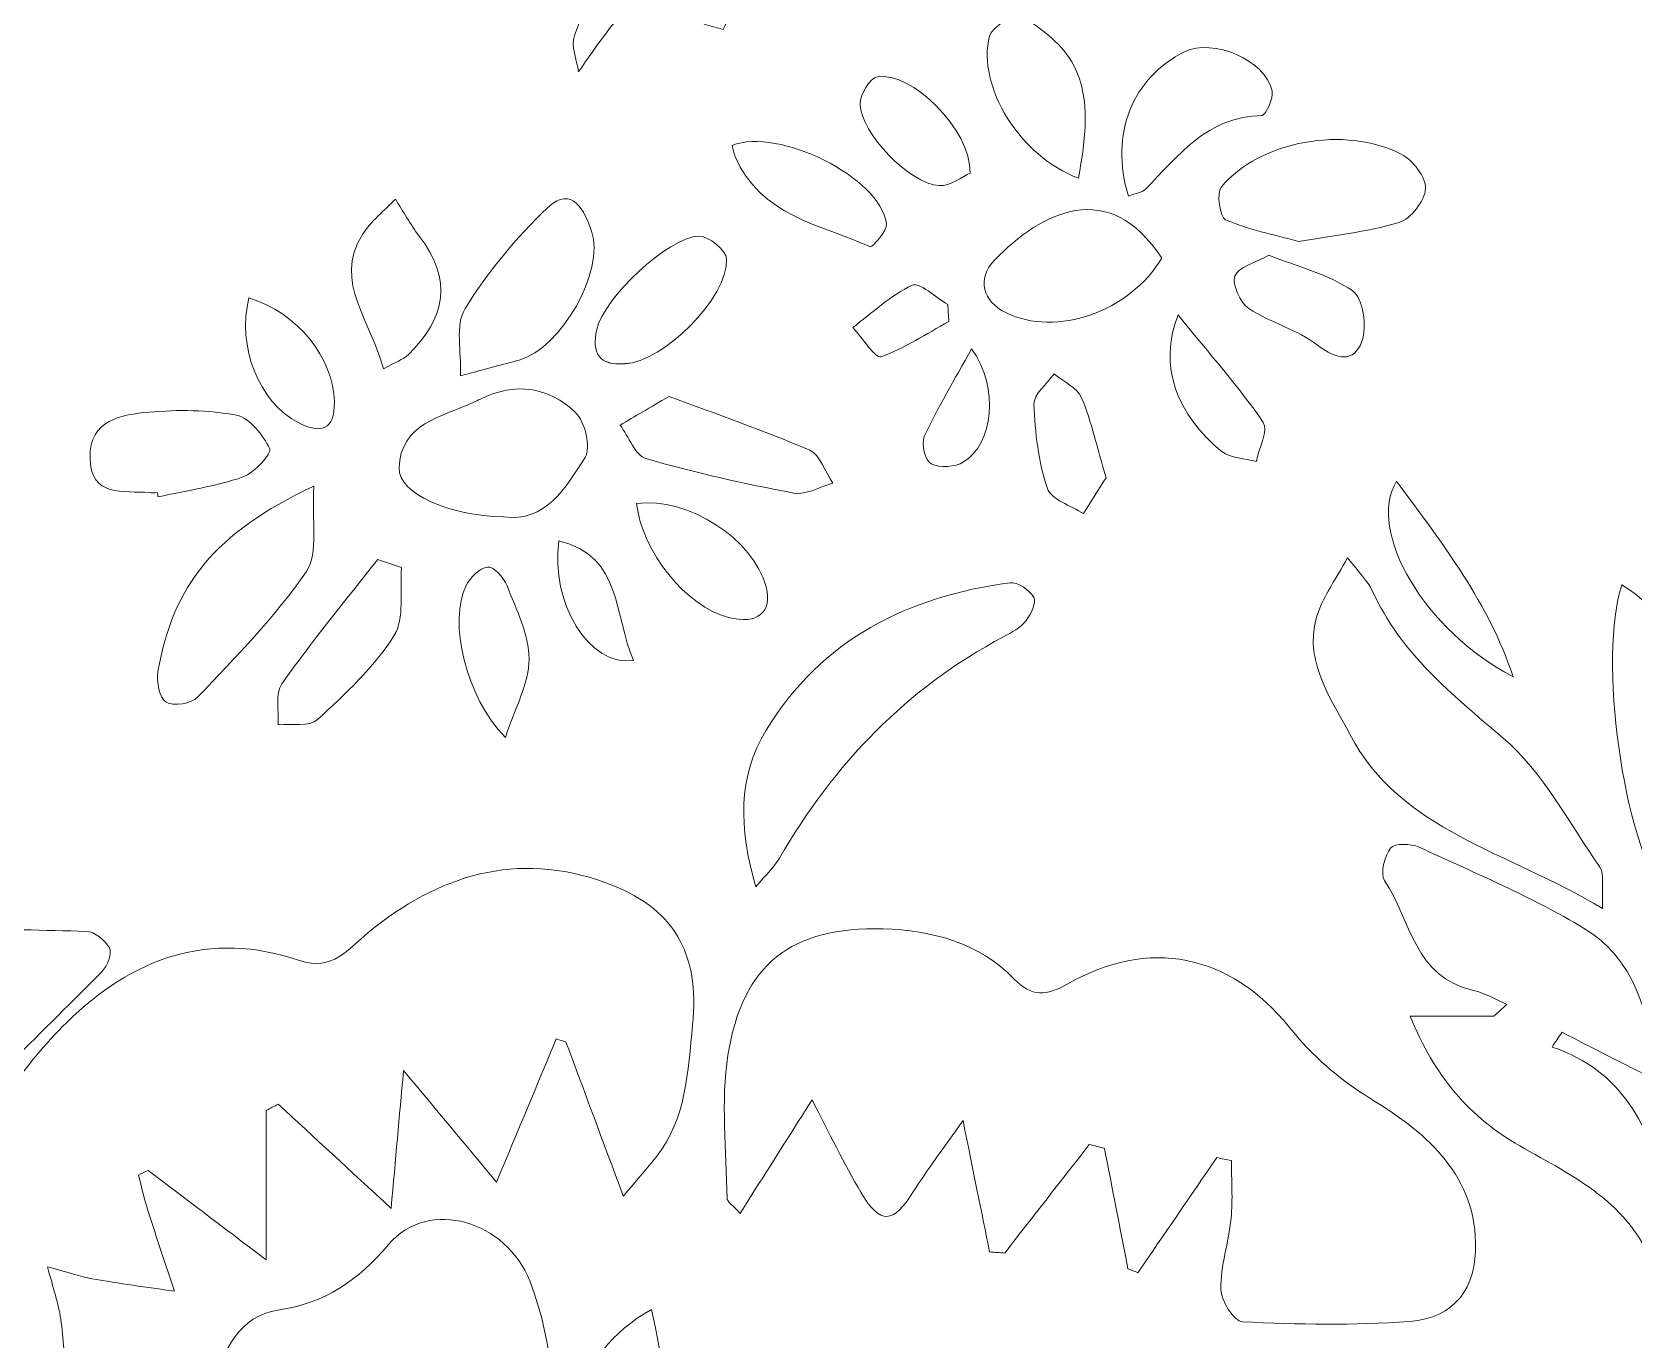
# Model space of a CAD drawing. Header units: inches. Extents: x 0.32 to 8.1, y -8.39 to -0.61.
# Drawn here: x 3.444 to 4.969, y -2.605 to -1.36 of the extents above; entities that cross this region are included whole.
import ezdxf

# ---------------------------------------------------------------- set-up
doc = ezdxf.new("R2010")
doc.units = ezdxf.units.IN
doc.header["$MEASUREMENT"] = 0
doc.layers.add('Layer 1', color=7, linetype='Continuous')

# ---------------------------------------------------------------- blocks, each defined once
blk = doc.blocks.new('block 2')
at = {"layer": 'Layer 1', "lineweight": 0}
for points, knots in [([(0.316, -8.3941), (0.316, -5.7992), (0.316, -3.2043), (0.316, -0.6095), (2.9109, -0.6095), (5.5058, -0.6095), (8.1006, -0.6095), (8.1006, -3.2034), (8.1006, -5.7974), (8.1006, -8.3939), (8.0751, -8.3939), (8.055, -8.3939), (8.0349, -8.3939), (5.4619, -8.394), (2.889, -8.394), (0.316, -8.3941)], [0, 0, 0, 0, 1, 1, 1, 2, 2, 2, 3, 3, 3, 4, 4, 4, 5, 5, 5, 5]), ([(4.0841, -1.3528), (4.0901, -1.3545), (4.0961, -1.3562), (4.1021, -1.3579), (4.1099, -1.3404), (4.126, -1.3219), (4.124, -1.3056), (4.1177, -1.2543), (4.1431, -1.228), (4.1846, -1.2081), (4.2615, -1.1711), (4.3116, -1.1042), (4.3637, -1.0408), (4.3744, -1.0276), (4.3707, -1.0026), (4.3737, -0.9831), (4.3541, -0.9853), (4.3308, -0.9816), (4.3156, -0.991), (4.2836, -1.0109), (4.2563, -1.0383), (4.2261, -1.0613), (4.2139, -1.0706), (4.1991, -1.0764), (4.1835, -1.0849), (4.1644, -1.0403), (4.2177, -0.9981), (4.1759, -0.9581), (4.1327, -1.0008), (4.1223, -1.0554), (4.1115, -1.1079), (4.104, -1.1442), (4.0917, -1.1702), (4.057, -1.1871), (4.0412, -1.1947), (4.0266, -1.2114), (4.0187, -1.2275), (3.997, -1.2718), (3.9782, -1.3175), (3.9605, -1.3635), (3.9568, -1.3732), (3.9629, -1.3866), (3.9645, -1.3983), (4.0003, -1.3453), (4.0355, -1.3001), (4.0914, -1.2678), (4.0885, -1.301), (4.0863, -1.3269), (4.0841, -1.3528)], [0, 0, 0, 0, 1, 1, 1, 2, 2, 2, 3, 3, 3, 4, 4, 4, 5, 5, 5, 6, 6, 6, 7, 7, 7, 8, 8, 8, 9, 9, 9, 10, 10, 10, 11, 11, 11, 12, 12, 12, 13, 13, 13, 14, 14, 14, 15, 15, 15, 16, 16, 16, 16]), ([(4.0841, -1.3528), (4.0863, -1.3269), (4.0885, -1.301), (4.0914, -1.2678), (4.0355, -1.3001), (4.0003, -1.3453), (3.9645, -1.3983), (3.9629, -1.3866), (3.9568, -1.3732), (3.9605, -1.3635), (3.9782, -1.3175), (3.997, -1.2718), (4.0187, -1.2275), (4.0266, -1.2114), (4.0412, -1.1947), (4.057, -1.1871), (4.0917, -1.1702), (4.104, -1.1442), (4.1115, -1.1079), (4.1223, -1.0554), (4.1327, -1.0008), (4.1759, -0.9581), (4.2177, -0.9981), (4.1644, -1.0403), (4.1835, -1.0849), (4.1991, -1.0764), (4.2139, -1.0706), (4.2261, -1.0613), (4.2563, -1.0383), (4.2836, -1.0109), (4.3156, -0.991), (4.3308, -0.9816), (4.3541, -0.9853), (4.3737, -0.9831), (4.3707, -1.0026), (4.3744, -1.0276), (4.3637, -1.0408), (4.3116, -1.1042), (4.2615, -1.1711), (4.1846, -1.2081), (4.1431, -1.228), (4.1177, -1.2543), (4.124, -1.3056), (4.126, -1.3219), (4.1099, -1.3404), (4.1021, -1.3579), (4.0961, -1.3562), (4.0901, -1.3545), (4.0841, -1.3528)], [0, 0, 0, 0, 1, 1, 1, 2, 2, 2, 3, 3, 3, 4, 4, 4, 5, 5, 5, 6, 6, 6, 7, 7, 7, 8, 8, 8, 9, 9, 9, 10, 10, 10, 11, 11, 11, 12, 12, 12, 13, 13, 13, 14, 14, 14, 15, 15, 15, 16, 16, 16, 16]), ([(4.4404, -1.4995), (4.4465, -1.4622), (4.4527, -1.4255), (4.4359, -1.3921), (4.4261, -1.3726), (4.4052, -1.3574), (4.3862, -1.3447), (4.3818, -1.3417), (4.3577, -1.3551), (4.3555, -1.3642), (4.3436, -1.4119), (4.3845, -1.4786), (4.4404, -1.4995)], [0, 0, 0, 0, 1, 1, 1, 2, 2, 2, 3, 3, 3, 4, 4, 4, 4]), ([(4.4404, -1.4995), (4.3845, -1.4786), (4.3436, -1.4119), (4.3555, -1.3642), (4.3577, -1.3551), (4.3818, -1.3417), (4.3862, -1.3447), (4.4052, -1.3574), (4.4261, -1.3726), (4.4359, -1.3921), (4.4527, -1.4255), (4.4465, -1.4622), (4.4404, -1.4995)], [0, 0, 0, 0, 1, 1, 1, 2, 2, 2, 3, 3, 3, 4, 4, 4, 4]), ([(4.4878, -1.5164), (4.495, -1.5137), (4.5008, -1.5132), (4.5038, -1.5101), (4.5353, -1.4778), (4.5632, -1.4406), (4.615, -1.4396), (4.6186, -1.4395), (4.6261, -1.4235), (4.6246, -1.4164), (4.6184, -1.3871), (4.5684, -1.3657), (4.5412, -1.3791), (4.4919, -1.4032), (4.4696, -1.4576), (4.4878, -1.5164)], [0, 0, 0, 0, 1, 1, 1, 2, 2, 2, 3, 3, 3, 4, 4, 4, 5, 5, 5, 5]), ([(4.4878, -1.5164), (4.4696, -1.4576), (4.4919, -1.4032), (4.5412, -1.3791), (4.5684, -1.3657), (4.6184, -1.3871), (4.6246, -1.4164), (4.6261, -1.4235), (4.6186, -1.4395), (4.615, -1.4396), (4.5632, -1.4406), (4.5353, -1.4778), (4.5038, -1.5101), (4.5008, -1.5132), (4.495, -1.5137), (4.4878, -1.5164)], [0, 0, 0, 0, 1, 1, 1, 2, 2, 2, 3, 3, 3, 4, 4, 4, 5, 5, 5, 5]), ([(4.3371, -1.4946), (4.3382, -1.4525), (4.2801, -1.3972), (4.2491, -1.4028), (4.2419, -1.4042), (4.2322, -1.42), (4.2324, -1.429), (4.233, -1.4564), (4.2798, -1.5048), (4.3076, -1.5064), (4.3185, -1.5071), (4.33, -1.4977), (4.3371, -1.4946)], [0, 0, 0, 0, 1, 1, 1, 2, 2, 2, 3, 3, 3, 4, 4, 4, 4]), ([(4.3371, -1.4946), (4.33, -1.4977), (4.3185, -1.5071), (4.3076, -1.5064), (4.2798, -1.5048), (4.233, -1.4564), (4.2324, -1.429), (4.2322, -1.42), (4.2419, -1.4042), (4.2491, -1.4028), (4.2801, -1.3972), (4.3382, -1.4525), (4.3371, -1.4946)], [0, 0, 0, 0, 1, 1, 1, 2, 2, 2, 3, 3, 3, 4, 4, 4, 4]), ([(4.1106, -1.4682), (4.1115, -1.4717), (4.1121, -1.4754), (4.1135, -1.4787), (4.1376, -1.5352), (4.1945, -1.5436), (4.2423, -1.5646), (4.2441, -1.5654), (4.2586, -1.5493), (4.2576, -1.5424), (4.2513, -1.4986), (4.1549, -1.4506), (4.1106, -1.4682)], [0, 0, 0, 0, 1, 1, 1, 2, 2, 2, 3, 3, 3, 4, 4, 4, 4]), ([(4.1106, -1.4682), (4.1549, -1.4506), (4.2513, -1.4986), (4.2576, -1.5424), (4.2586, -1.5493), (4.2441, -1.5654), (4.2423, -1.5646), (4.1945, -1.5436), (4.1376, -1.5352), (4.1135, -1.4787), (4.1121, -1.4754), (4.1115, -1.4717), (4.1106, -1.4682)], [0, 0, 0, 0, 1, 1, 1, 2, 2, 2, 3, 3, 3, 4, 4, 4, 4]), ([(4.65, -1.5597), (4.6811, -1.5542), (4.7141, -1.5508), (4.7454, -1.5415), (4.7566, -1.5381), (4.77, -1.5209), (4.7706, -1.5093), (4.7712, -1.4985), (4.7585, -1.4822), (4.7475, -1.4765), (4.6941, -1.449), (4.6131, -1.4638), (4.5763, -1.5076), (4.5714, -1.5134), (4.575, -1.5366), (4.5803, -1.5389), (4.6018, -1.5484), (4.6255, -1.5529), (4.65, -1.5597)], [0, 0, 0, 0, 1, 1, 1, 2, 2, 2, 3, 3, 3, 4, 4, 4, 5, 5, 5, 6, 6, 6, 6]), ([(4.65, -1.5597), (4.6255, -1.5529), (4.6018, -1.5484), (4.5803, -1.5389), (4.575, -1.5366), (4.5714, -1.5134), (4.5763, -1.5076), (4.6131, -1.4638), (4.6941, -1.449), (4.7475, -1.4765), (4.7585, -1.4822), (4.7712, -1.4985), (4.7706, -1.5093), (4.77, -1.5209), (4.7566, -1.5381), (4.7454, -1.5415), (4.7141, -1.5508), (4.6811, -1.5542), (4.65, -1.5597)], [0, 0, 0, 0, 1, 1, 1, 2, 2, 2, 3, 3, 3, 4, 4, 4, 5, 5, 5, 6, 6, 6, 6]), ([(3.8521, -1.6874), (3.8775, -1.6807), (3.8927, -1.6767), (3.9079, -1.6725), (3.9477, -1.6615), (3.9898, -1.5884), (3.9768, -1.5497), (3.9705, -1.5311), (3.9586, -1.5051), (3.9348, -1.5277), (3.905, -1.556), (3.8781, -1.5887), (3.8565, -1.6235), (3.8468, -1.6391), (3.8531, -1.6645), (3.8521, -1.6874)], [0, 0, 0, 0, 1, 1, 1, 2, 2, 2, 3, 3, 3, 4, 4, 4, 5, 5, 5, 5]), ([(3.8521, -1.6874), (3.8531, -1.6645), (3.8468, -1.6391), (3.8565, -1.6235), (3.8781, -1.5887), (3.905, -1.556), (3.9348, -1.5277), (3.9586, -1.5051), (3.9705, -1.5311), (3.9768, -1.5497), (3.9898, -1.5884), (3.9477, -1.6615), (3.9079, -1.6725), (3.8927, -1.6767), (3.8775, -1.6807), (3.8521, -1.6874)], [0, 0, 0, 0, 1, 1, 1, 2, 2, 2, 3, 3, 3, 4, 4, 4, 5, 5, 5, 5]), ([(4.5195, -1.5756), (4.47, -1.4982), (4.4043, -1.5315), (4.3607, -1.5771), (4.3427, -1.5959), (4.3496, -1.6166), (4.371, -1.6273), (4.419, -1.6512), (4.4895, -1.6261), (4.5195, -1.5756)], [0, 0, 0, 0, 1, 1, 1, 2, 2, 2, 3, 3, 3, 3]), ([(4.5195, -1.5756), (4.4895, -1.6261), (4.419, -1.6512), (4.371, -1.6273), (4.3496, -1.6166), (4.3427, -1.5959), (4.3607, -1.5771), (4.4043, -1.5315), (4.47, -1.4982), (4.5195, -1.5756)], [0, 0, 0, 0, 1, 1, 1, 2, 2, 2, 3, 3, 3, 3]), ([(3.7787, -1.681), (3.7902, -1.6745), (3.7975, -1.6721), (3.8025, -1.6673), (3.8379, -1.6328), (3.8449, -1.5956), (3.8129, -1.5545), (3.8043, -1.5435), (3.7977, -1.531), (3.7901, -1.5193), (3.7796, -1.5305), (3.7668, -1.5403), (3.7588, -1.5531), (3.7304, -1.5991), (3.7676, -1.6352), (3.7787, -1.681)], [0, 0, 0, 0, 1, 1, 1, 2, 2, 2, 3, 3, 3, 4, 4, 4, 5, 5, 5, 5]), ([(3.7787, -1.681), (3.7676, -1.6352), (3.7304, -1.5991), (3.7588, -1.5531), (3.7668, -1.5403), (3.7796, -1.5305), (3.7901, -1.5193), (3.7977, -1.531), (3.8043, -1.5435), (3.8129, -1.5545), (3.8449, -1.5956), (3.8379, -1.6328), (3.8025, -1.6673), (3.7975, -1.6721), (3.7902, -1.6745), (3.7787, -1.681)], [0, 0, 0, 0, 1, 1, 1, 2, 2, 2, 3, 3, 3, 4, 4, 4, 5, 5, 5, 5]), ([(4.0086, -1.6759), (4.045, -1.6747), (4.1068, -1.6133), (4.1054, -1.5761), (4.1051, -1.5682), (4.0881, -1.5542), (4.0791, -1.5545), (4.0494, -1.5554), (3.9882, -1.6139), (3.9818, -1.6434), (3.977, -1.6653), (3.9835, -1.6784), (4.0086, -1.6759)], [0, 0, 0, 0, 1, 1, 1, 2, 2, 2, 3, 3, 3, 4, 4, 4, 4]), ([(4.0086, -1.676), (3.9835, -1.6784), (3.977, -1.6653), (3.9818, -1.6434), (3.9882, -1.6139), (4.0494, -1.5554), (4.0791, -1.5545), (4.0881, -1.5542), (4.1051, -1.5682), (4.1054, -1.5761), (4.1068, -1.6133), (4.045, -1.6747), (4.0086, -1.676)], [0, 0, 0, 0, 1, 1, 1, 2, 2, 2, 3, 3, 3, 4, 4, 4, 4]), ([(4.6216, -1.5727), (4.6083, -1.5802), (4.5923, -1.584), (4.5892, -1.5925), (4.5863, -1.6005), (4.5941, -1.6179), (4.6023, -1.6234), (4.6229, -1.6371), (4.6487, -1.6434), (4.6679, -1.6584), (4.6864, -1.6727), (4.7027, -1.6751), (4.7101, -1.6546), (4.7151, -1.6408), (4.7112, -1.6134), (4.7013, -1.6066), (4.6782, -1.5908), (4.6491, -1.5837), (4.6216, -1.5727)], [0, 0, 0, 0, 1, 1, 1, 2, 2, 2, 3, 3, 3, 4, 4, 4, 5, 5, 5, 6, 6, 6, 6]), ([(4.6216, -1.5727), (4.6491, -1.5837), (4.6782, -1.5908), (4.7013, -1.6066), (4.7112, -1.6134), (4.7151, -1.6408), (4.7101, -1.6546), (4.7027, -1.6751), (4.6864, -1.6727), (4.6679, -1.6584), (4.6487, -1.6434), (4.6229, -1.6371), (4.6023, -1.6234), (4.5941, -1.6179), (4.5863, -1.6005), (4.5892, -1.5925), (4.5923, -1.584), (4.6083, -1.5802), (4.6216, -1.5727)], [0, 0, 0, 0, 1, 1, 1, 2, 2, 2, 3, 3, 3, 4, 4, 4, 5, 5, 5, 6, 6, 6, 6]), ([(4.3169, -1.6358), (4.3166, -1.6304), (4.3162, -1.625), (4.3159, -1.6196), (4.3044, -1.6129), (4.289, -1.598), (4.2821, -1.6013), (4.2614, -1.6109), (4.244, -1.6276), (4.2254, -1.6415), (4.2345, -1.6514), (4.247, -1.6711), (4.2521, -1.6693), (4.2749, -1.6615), (4.2955, -1.6475), (4.3169, -1.6358)], [0, 0, 0, 0, 1, 1, 1, 2, 2, 2, 3, 3, 3, 4, 4, 4, 5, 5, 5, 5]), ([(4.3169, -1.6358), (4.2955, -1.6475), (4.2749, -1.6615), (4.2521, -1.6693), (4.247, -1.6711), (4.2345, -1.6514), (4.2254, -1.6415), (4.244, -1.6276), (4.2614, -1.6109), (4.2821, -1.6013), (4.289, -1.598), (4.3044, -1.6129), (4.3159, -1.6196), (4.3162, -1.625), (4.3166, -1.6304), (4.3169, -1.6358)], [0, 0, 0, 0, 1, 1, 1, 2, 2, 2, 3, 3, 3, 4, 4, 4, 5, 5, 5, 5]), ([(3.6508, -1.6133), (3.6388, -1.6593), (3.6607, -1.7133), (3.6983, -1.7324), (3.7188, -1.7428), (3.7325, -1.7395), (3.7321, -1.7123), (3.7315, -1.6708), (3.6972, -1.6276), (3.6508, -1.6133)], [0, 0, 0, 0, 1, 1, 1, 2, 2, 2, 3, 3, 3, 3]), ([(3.6508, -1.6133), (3.6972, -1.6276), (3.7315, -1.6708), (3.7321, -1.7123), (3.7325, -1.7395), (3.7188, -1.7428), (3.6983, -1.7324), (3.6607, -1.7133), (3.6388, -1.6593), (3.6508, -1.6133)], [0, 0, 0, 0, 1, 1, 1, 2, 2, 2, 3, 3, 3, 3]), ([(4.5351, -1.6296), (4.5158, -1.6782), (4.5342, -1.7252), (4.577, -1.7597), (4.5851, -1.7662), (4.5986, -1.7661), (4.6096, -1.769), (4.6121, -1.7564), (4.6213, -1.7392), (4.6162, -1.7318), (4.5931, -1.6984), (4.5661, -1.6678), (4.5351, -1.6296)], [0, 0, 0, 0, 1, 1, 1, 2, 2, 2, 3, 3, 3, 4, 4, 4, 4]), ([(4.5351, -1.6296), (4.5661, -1.6678), (4.5931, -1.6984), (4.6162, -1.7318), (4.6213, -1.7392), (4.6121, -1.7564), (4.6096, -1.769), (4.5986, -1.7661), (4.5851, -1.7662), (4.577, -1.7597), (4.5342, -1.7252), (4.5158, -1.6782), (4.5351, -1.6296)], [0, 0, 0, 0, 1, 1, 1, 2, 2, 2, 3, 3, 3, 4, 4, 4, 4]), ([(4.3386, -1.6617), (4.3219, -1.6918), (4.3062, -1.7178), (4.2935, -1.7453), (4.2903, -1.752), (4.2946, -1.7688), (4.3, -1.7714), (4.3085, -1.7753), (4.3229, -1.7745), (4.331, -1.7695), (4.3591, -1.7522), (4.3653, -1.6992), (4.3386, -1.6617)], [0, 0, 0, 0, 1, 1, 1, 2, 2, 2, 3, 3, 3, 4, 4, 4, 4]), ([(4.3386, -1.6617), (4.3653, -1.6992), (4.3591, -1.7522), (4.331, -1.7695), (4.3229, -1.7745), (4.3085, -1.7753), (4.3, -1.7714), (4.2946, -1.7688), (4.2903, -1.752), (4.2935, -1.7453), (4.3062, -1.7178), (4.3219, -1.6918), (4.3386, -1.6617)], [0, 0, 0, 0, 1, 1, 1, 2, 2, 2, 3, 3, 3, 4, 4, 4, 4]), ([(4.4665, -1.7846), (4.4581, -1.7561), (4.4528, -1.7314), (4.4432, -1.7084), (4.4392, -1.6989), (4.426, -1.6931), (4.417, -1.6856), (4.4103, -1.6953), (4.3976, -1.7052), (4.3979, -1.7146), (4.3989, -1.7415), (4.4022, -1.7693), (4.4107, -1.7947), (4.4143, -1.8053), (4.4331, -1.8109), (4.445, -1.8187), (4.4522, -1.8072), (4.4594, -1.7957), (4.4665, -1.7846)], [0, 0, 0, 0, 1, 1, 1, 2, 2, 2, 3, 3, 3, 4, 4, 4, 5, 5, 5, 6, 6, 6, 6]), ([(4.4665, -1.7846), (4.4594, -1.7957), (4.4522, -1.8072), (4.445, -1.8187), (4.4331, -1.8109), (4.4143, -1.8053), (4.4107, -1.7947), (4.4022, -1.7693), (4.3989, -1.7415), (4.3979, -1.7146), (4.3976, -1.7052), (4.4103, -1.6953), (4.417, -1.6856), (4.426, -1.6931), (4.4392, -1.6989), (4.4432, -1.7084), (4.4528, -1.7314), (4.4581, -1.7561), (4.4665, -1.7846)], [0, 0, 0, 0, 1, 1, 1, 2, 2, 2, 3, 3, 3, 4, 4, 4, 5, 5, 5, 6, 6, 6, 6]), ([(3.8931, -1.8217), (3.9332, -1.8274), (3.9522, -1.794), (3.9707, -1.7651), (3.9765, -1.756), (3.9707, -1.7311), (3.9616, -1.7224), (3.9361, -1.6978), (3.9042, -1.6933), (3.8711, -1.7096), (3.8688, -1.7107), (3.8665, -1.7117), (3.8642, -1.7128), (3.8343, -1.7267), (3.795, -1.7328), (3.7936, -1.7753), (3.7928, -1.7996), (3.8419, -1.821), (3.8931, -1.8217)], [0, 0, 0, 0, 1, 1, 1, 2, 2, 2, 3, 3, 3, 4, 4, 4, 5, 5, 5, 6, 6, 6, 6]), ([(3.8931, -1.8217), (3.8419, -1.821), (3.7928, -1.7996), (3.7936, -1.7753), (3.795, -1.7328), (3.8343, -1.7267), (3.8642, -1.7128), (3.8665, -1.7117), (3.8688, -1.7107), (3.8711, -1.7096), (3.9042, -1.6933), (3.9361, -1.6978), (3.9616, -1.7224), (3.9707, -1.7311), (3.9765, -1.756), (3.9707, -1.7651), (3.9522, -1.794), (3.9332, -1.8274), (3.8931, -1.8217)], [0, 0, 0, 0, 1, 1, 1, 2, 2, 2, 3, 3, 3, 4, 4, 4, 5, 5, 5, 6, 6, 6, 6]), ([(4.0507, -1.7071), (4.032, -1.7181), (4.018, -1.7262), (4.0041, -1.7344), (4.0122, -1.7454), (4.0183, -1.7632), (4.0287, -1.7663), (4.0749, -1.7798), (4.1221, -1.7902), (4.1694, -1.7991), (4.1808, -1.8012), (4.194, -1.7932), (4.2064, -1.7898), (4.1992, -1.779), (4.1945, -1.7627), (4.1845, -1.7584), (4.1413, -1.7396), (4.0967, -1.7244), (4.0507, -1.7071)], [0, 0, 0, 0, 1, 1, 1, 2, 2, 2, 3, 3, 3, 4, 4, 4, 5, 5, 5, 6, 6, 6, 6]), ([(4.0507, -1.7071), (4.0967, -1.7244), (4.1413, -1.7396), (4.1845, -1.7584), (4.1945, -1.7627), (4.1992, -1.779), (4.2064, -1.7898), (4.194, -1.7932), (4.1808, -1.8012), (4.1694, -1.7991), (4.1221, -1.7902), (4.0749, -1.7798), (4.0287, -1.7663), (4.0183, -1.7632), (4.0122, -1.7454), (4.0041, -1.7344), (4.018, -1.7262), (4.032, -1.7181), (4.0507, -1.7071)], [0, 0, 0, 0, 1, 1, 1, 2, 2, 2, 3, 3, 3, 4, 4, 4, 5, 5, 5, 6, 6, 6, 6]), ([(3.5635, -1.7987), (3.5638, -1.8001), (3.5641, -1.8015), (3.5644, -1.8028), (3.5914, -1.7968), (3.6191, -1.7928), (3.645, -1.7838), (3.656, -1.7801), (3.6726, -1.7613), (3.6706, -1.7571), (3.6643, -1.744), (3.6516, -1.7277), (3.639, -1.7251), (3.612, -1.7197), (3.5833, -1.7197), (3.5557, -1.7221), (3.5296, -1.7244), (3.4991, -1.7293), (3.4995, -1.7653), (3.4999, -1.8038), (3.5317, -1.7965), (3.5559, -1.7987), (3.5584, -1.7989), (3.561, -1.7987), (3.5635, -1.7987)], [0, 0, 0, 0, 1, 1, 1, 2, 2, 2, 3, 3, 3, 4, 4, 4, 5, 5, 5, 6, 6, 6, 7, 7, 7, 8, 8, 8, 8]), ([(3.5635, -1.7987), (3.561, -1.7987), (3.5584, -1.7989), (3.5559, -1.7987), (3.5317, -1.7965), (3.4999, -1.8038), (3.4995, -1.7653), (3.4991, -1.7293), (3.5296, -1.7244), (3.5557, -1.7221), (3.5833, -1.7197), (3.612, -1.7197), (3.639, -1.7251), (3.6516, -1.7277), (3.6643, -1.744), (3.6706, -1.7571), (3.6726, -1.7613), (3.656, -1.7801), (3.645, -1.7838), (3.6191, -1.7928), (3.5914, -1.7968), (3.5644, -1.8028), (3.5641, -1.8015), (3.5638, -1.8001), (3.5635, -1.7987)], [0, 0, 0, 0, 1, 1, 1, 2, 2, 2, 3, 3, 3, 4, 4, 4, 5, 5, 5, 6, 6, 6, 7, 7, 7, 8, 8, 8, 8]), ([(3.7125, -1.7924), (3.6179, -1.8374), (3.5783, -1.8869), (3.5642, -1.9689), (3.5625, -1.9785), (3.5656, -1.9946), (3.5719, -1.9983), (3.5789, -2.0024), (3.5962, -1.9995), (3.6022, -1.9932), (3.6383, -1.9548), (3.6759, -1.917), (3.7054, -1.8737), (3.7174, -1.8562), (3.7104, -1.8255), (3.7125, -1.7924)], [0, 0, 0, 0, 1, 1, 1, 2, 2, 2, 3, 3, 3, 4, 4, 4, 5, 5, 5, 5]), ([(3.7125, -1.7924), (3.7104, -1.8255), (3.7174, -1.8562), (3.7054, -1.8737), (3.6759, -1.917), (3.6383, -1.9548), (3.6022, -1.9932), (3.5962, -1.9995), (3.5789, -2.0024), (3.5719, -1.9983), (3.5656, -1.9946), (3.5625, -1.9785), (3.5642, -1.9689), (3.5783, -1.8869), (3.6179, -1.8374), (3.7125, -1.7924)], [0, 0, 0, 0, 1, 1, 1, 2, 2, 2, 3, 3, 3, 4, 4, 4, 5, 5, 5, 5]), ([(4.8539, -1.9739), (4.8312, -1.9045), (4.7872, -1.8479), (4.7431, -1.7877), (4.7139, -1.8356), (4.7703, -1.9305), (4.8539, -1.9739)], [0, 0, 0, 0, 1, 1, 1, 2, 2, 2, 2]), ([(4.8539, -1.9739), (4.7703, -1.9305), (4.7139, -1.8356), (4.7431, -1.7877), (4.7872, -1.8479), (4.8312, -1.9045), (4.8539, -1.9739)], [0, 0, 0, 0, 1, 1, 1, 2, 2, 2, 2]), ([(4.0197, -1.809), (4.0248, -1.8548), (4.0671, -1.9073), (4.1071, -1.9175), (4.1348, -1.9245), (4.1493, -1.9127), (4.1429, -1.8884), (4.131, -1.8428), (4.0687, -1.8026), (4.0197, -1.809)], [0, 0, 0, 0, 1, 1, 1, 2, 2, 2, 3, 3, 3, 3]), ([(4.0197, -1.809), (4.0687, -1.8026), (4.131, -1.8428), (4.1429, -1.8884), (4.1493, -1.9127), (4.1348, -1.9245), (4.1071, -1.9175), (4.0671, -1.9073), (4.0248, -1.8548), (4.0197, -1.809)], [0, 0, 0, 0, 1, 1, 1, 2, 2, 2, 3, 3, 3, 3]), ([(4.0167, -1.9586), (3.998, -1.9153), (4.0063, -1.8592), (3.9457, -1.8445), (3.9377, -1.9037), (3.9743, -1.9644), (4.0167, -1.9586)], [0, 0, 0, 0, 1, 1, 1, 2, 2, 2, 2]), ([(4.0167, -1.9586), (3.9743, -1.9644), (3.9377, -1.9037), (3.9457, -1.8445), (4.0063, -1.8592), (3.998, -1.9153), (4.0167, -1.9586)], [0, 0, 0, 0, 1, 1, 1, 2, 2, 2, 2]), ([(3.796, -1.8701), (3.7884, -1.8675), (3.7808, -1.8648), (3.7733, -1.8622), (3.7426, -1.9015), (3.7108, -1.94), (3.6821, -1.9807), (3.6755, -1.9899), (3.6795, -2.0066), (3.6786, -2.0198), (3.6913, -2.0184), (3.7084, -2.0217), (3.716, -2.0148), (3.7425, -1.9904), (3.7697, -1.965), (3.7888, -1.935), (3.7993, -1.9185), (3.7941, -1.8921), (3.796, -1.8701)], [0, 0, 0, 0, 1, 1, 1, 2, 2, 2, 3, 3, 3, 4, 4, 4, 5, 5, 5, 6, 6, 6, 6]), ([(3.796, -1.8701), (3.7941, -1.8921), (3.7993, -1.9185), (3.7888, -1.935), (3.7697, -1.965), (3.7425, -1.9904), (3.716, -2.0148), (3.7084, -2.0217), (3.6913, -2.0184), (3.6786, -2.0198), (3.6795, -2.0066), (3.6755, -1.9899), (3.6821, -1.9807), (3.7108, -1.94), (3.7426, -1.9015), (3.7733, -1.8622), (3.7808, -1.8648), (3.7884, -1.8675), (3.796, -1.8701)], [0, 0, 0, 0, 1, 1, 1, 2, 2, 2, 3, 3, 3, 4, 4, 4, 5, 5, 5, 6, 6, 6, 6]), ([(3.8949, -2.0317), (3.9041, -2.0034), (3.9173, -1.9802), (3.9174, -1.9569), (3.9174, -1.9337), (3.9052, -1.91), (3.8964, -1.8873), (3.8934, -1.8797), (3.8836, -1.8689), (3.878, -1.8695), (3.8705, -1.8703), (3.8613, -1.8794), (3.8574, -1.8872), (3.8406, -1.9208), (3.8568, -1.9936), (3.8949, -2.0317)], [0, 0, 0, 0, 1, 1, 1, 2, 2, 2, 3, 3, 3, 4, 4, 4, 5, 5, 5, 5]), ([(3.8949, -2.0317), (3.8568, -1.9936), (3.8406, -1.9208), (3.8574, -1.8872), (3.8613, -1.8794), (3.8705, -1.8703), (3.878, -1.8695), (3.8836, -1.8689), (3.8934, -1.8797), (3.8964, -1.8873), (3.9052, -1.91), (3.9174, -1.9337), (3.9174, -1.9569), (3.9173, -1.9802), (3.9041, -2.0034), (3.8949, -2.0317)], [0, 0, 0, 0, 1, 1, 1, 2, 2, 2, 3, 3, 3, 4, 4, 4, 5, 5, 5, 5]), ([(4.9391, -2.1944), (4.9381, -2.1738), (4.9412, -2.1618), (4.9366, -2.1552), (4.9073, -2.113), (4.8824, -2.0649), (4.8444, -2.0323), (4.7957, -1.9907), (4.7472, -1.9518), (4.7199, -1.8921), (4.7156, -1.8828), (4.7075, -1.8752), (4.6965, -1.8606), (4.685, -1.8811), (4.6759, -1.8943), (4.6699, -1.9088), (4.6509, -1.9549), (4.6801, -1.9934), (4.6985, -2.0286), (4.7467, -2.121), (4.8488, -2.1401), (4.9391, -2.1944)], [0, 0, 0, 0, 1, 1, 1, 2, 2, 2, 3, 3, 3, 4, 4, 4, 5, 5, 5, 6, 6, 6, 7, 7, 7, 7]), ([(4.9391, -2.1944), (4.8488, -2.1401), (4.7467, -2.121), (4.6985, -2.0286), (4.6801, -1.9934), (4.6509, -1.9549), (4.6699, -1.9088), (4.6759, -1.8943), (4.685, -1.8811), (4.6965, -1.8606), (4.7075, -1.8752), (4.7156, -1.8828), (4.7199, -1.8921), (4.7472, -1.9518), (4.7957, -1.9907), (4.8444, -2.0323), (4.8824, -2.0649), (4.9073, -2.113), (4.9366, -2.1552), (4.9412, -2.1618), (4.9381, -2.1738), (4.9391, -2.1944)], [0, 0, 0, 0, 1, 1, 1, 2, 2, 2, 3, 3, 3, 4, 4, 4, 5, 5, 5, 6, 6, 6, 7, 7, 7, 7]), ([(4.1333, -2.174), (4.144, -2.161), (4.1511, -2.1546), (4.1556, -2.1467), (4.2076, -2.0569), (4.2767, -1.9848), (4.369, -1.9359), (4.3768, -1.9318), (4.3852, -1.9271), (4.3904, -1.9205), (4.3952, -1.9145), (4.4004, -1.9029), (4.3977, -1.8984), (4.3936, -1.8914), (4.3822, -1.8835), (4.375, -1.8845), (4.2775, -1.8976), (4.1957, -1.9383), (4.143, -2.0249), (4.116, -2.0694), (4.1168, -2.1173), (4.1333, -2.174)], [0, 0, 0, 0, 1, 1, 1, 2, 2, 2, 3, 3, 3, 4, 4, 4, 5, 5, 5, 6, 6, 6, 7, 7, 7, 7]), ([(4.1333, -2.174), (4.1168, -2.1173), (4.116, -2.0694), (4.143, -2.0249), (4.1957, -1.9383), (4.2775, -1.8976), (4.375, -1.8845), (4.3822, -1.8835), (4.3936, -1.8914), (4.3977, -1.8984), (4.4004, -1.9029), (4.3952, -1.9145), (4.3904, -1.9205), (4.3852, -1.9271), (4.3768, -1.9318), (4.369, -1.9359), (4.2767, -1.9848), (4.2076, -2.0569), (4.1556, -2.1467), (4.1511, -2.1546), (4.144, -2.161), (4.1333, -2.174)], [0, 0, 0, 0, 1, 1, 1, 2, 2, 2, 3, 3, 3, 4, 4, 4, 5, 5, 5, 6, 6, 6, 7, 7, 7, 7]), ([(4.9575, -1.8864), (4.9345, -1.9554), (4.959, -2.1299), (4.998, -2.1821), (5.0535, -2.1214), (5.0434, -2.0532), (5.0241, -1.9851), (5.0134, -1.9474), (4.9975, -1.9106), (4.9575, -1.8864)], [0, 0, 0, 0, 1, 1, 1, 2, 2, 2, 3, 3, 3, 3]), ([(4.9575, -1.8864), (4.9975, -1.9106), (5.0134, -1.9474), (5.0241, -1.9851), (5.0434, -2.0532), (5.0535, -2.1214), (4.998, -2.1821), (4.959, -2.1299), (4.9345, -1.9554), (4.9575, -1.8864)], [0, 0, 0, 0, 1, 1, 1, 2, 2, 2, 3, 3, 3, 3]), ([(4.891, -2.3264), (4.8942, -2.3217), (4.8974, -2.3171), (4.9005, -2.3124), (4.9287, -2.3268), (4.9569, -2.3412), (4.9913, -2.3588), (4.9841, -2.2932), (4.9692, -2.2421), (4.9211, -2.2132), (4.8714, -2.1833), (4.8173, -2.1607), (4.7646, -2.1362), (4.7568, -2.1326), (4.741, -2.1323), (4.7374, -2.137), (4.7315, -2.1447), (4.7272, -2.1613), (4.7316, -2.1679), (4.7565, -2.2052), (4.76, -2.2603), (4.8163, -2.2726), (4.8273, -2.275), (4.8375, -2.2813), (4.848, -2.2858), (4.8439, -2.2896), (4.8398, -2.2933), (4.8357, -2.2971), (4.8107, -2.2971), (4.7857, -2.2971), (4.7561, -2.2971), (4.779, -2.3544), (4.8136, -2.394), (4.8604, -2.4206), (4.912, -2.4498), (4.9655, -2.475), (4.9877, -2.536), (4.9882, -2.5373), (4.9921, -2.5374), (5.0031, -2.5407), (5.0019, -2.5128), (5.0048, -2.4866), (4.9988, -2.4626), (4.9838, -2.4028), (4.9581, -2.3488), (4.891, -2.3264)], [0, 0, 0, 0, 1, 1, 1, 2, 2, 2, 3, 3, 3, 4, 4, 4, 5, 5, 5, 6, 6, 6, 7, 7, 7, 8, 8, 8, 9, 9, 9, 10, 10, 10, 11, 11, 11, 12, 12, 12, 13, 13, 13, 14, 14, 14, 15, 15, 15, 15]), ([(4.891, -2.3264), (4.9581, -2.3488), (4.9838, -2.4028), (4.9988, -2.4626), (5.0048, -2.4866), (5.0019, -2.5128), (5.0031, -2.5407), (4.9921, -2.5374), (4.9882, -2.5373), (4.9877, -2.536), (4.9655, -2.475), (4.912, -2.4498), (4.8604, -2.4206), (4.8136, -2.394), (4.779, -2.3544), (4.7561, -2.2971), (4.7857, -2.2971), (4.8107, -2.2971), (4.8357, -2.2971), (4.8398, -2.2933), (4.8439, -2.2896), (4.848, -2.2858), (4.8375, -2.2813), (4.8273, -2.275), (4.8163, -2.2726), (4.76, -2.2603), (4.7565, -2.2052), (4.7316, -2.1679), (4.7272, -2.1613), (4.7315, -2.1447), (4.7374, -2.137), (4.741, -2.1323), (4.7568, -2.1326), (4.7646, -2.1362), (4.8173, -2.1607), (4.8714, -2.1833), (4.9211, -2.2132), (4.9692, -2.2421), (4.9841, -2.2932), (4.9913, -2.3588), (4.9569, -2.3412), (4.9287, -2.3268), (4.9005, -2.3124), (4.8974, -2.3171), (4.8942, -2.3217), (4.891, -2.3264)], [0, 0, 0, 0, 1, 1, 1, 2, 2, 2, 3, 3, 3, 4, 4, 4, 5, 5, 5, 6, 6, 6, 7, 7, 7, 8, 8, 8, 9, 9, 9, 10, 10, 10, 11, 11, 11, 12, 12, 12, 13, 13, 13, 14, 14, 14, 15, 15, 15, 15]), ([(3.3689, -2.6438), (3.3702, -2.6403), (3.3715, -2.6368), (3.3727, -2.6333), (3.3846, -2.6379), (3.3963, -2.6459), (3.4083, -2.6464), (3.431, -2.6472), (3.454, -2.6437), (3.4769, -2.642), (3.4752, -2.6231), (3.4745, -2.6041), (3.4716, -2.5853), (3.4694, -2.5707), (3.4645, -2.5564), (3.4591, -2.5355), (3.4797, -2.5412), (3.4903, -2.5451), (3.5012, -2.547), (3.5273, -2.5515), (3.5536, -2.555), (3.5799, -2.5589), (3.5715, -2.5336), (3.563, -2.5083), (3.5549, -2.4829), (3.5513, -2.4716), (3.5487, -2.4599), (3.5457, -2.4484), (3.5487, -2.4468), (3.5517, -2.4453), (3.5547, -2.4438), (3.589, -2.4698), (3.6233, -2.4957), (3.6673, -2.5291), (3.6673, -2.4732), (3.6673, -2.43), (3.6673, -2.3868), (3.6711, -2.3848), (3.6749, -2.3828), (3.6787, -2.3808), (3.7125, -2.412), (3.7463, -2.4433), (3.7861, -2.48), (3.7904, -2.4321), (3.7938, -2.3944), (3.7979, -2.3489), (3.8304, -2.3878), (3.8564, -2.4189), (3.8864, -2.4549), (3.9076, -2.4041), (3.9255, -2.3614), (3.9433, -2.3186), (3.9464, -2.3197), (3.9495, -2.3207), (3.9525, -2.3217), (3.9697, -2.3679), (3.9869, -2.4142), (4.0071, -2.4684), (4.0223, -2.4503), (4.0304, -2.4411), (4.038, -2.4316), (4.0674, -2.3946), (4.0684, -2.3498), (4.073, -2.3057), (4.0801, -2.2368), (4.0551, -2.1934), (3.9903, -2.17), (3.9055, -2.1393), (3.8313, -2.1627), (3.7643, -2.2175), (3.7451, -2.2332), (3.7304, -2.2547), (3.6989, -2.244), (3.6126, -2.2149), (3.5401, -2.2414), (3.4774, -2.3031), (3.4351, -2.3447), (3.4029, -2.392), (3.3848, -2.4492), (3.3806, -2.4626), (3.3668, -2.482), (3.3561, -2.4829), (3.2949, -2.488), (3.2615, -2.5281), (3.2336, -2.5745), (3.2076, -2.6179), (3.2152, -2.6831), (3.2465, -2.7173), (3.2727, -2.746), (3.3545, -2.7647), (3.3908, -2.7496), (3.4179, -2.7384), (3.4238, -2.7195), (3.4072, -2.6952), (3.3952, -2.6776), (3.3817, -2.6609), (3.3689, -2.6438)], [0, 0, 0, 0, 1, 1, 1, 2, 2, 2, 3, 3, 3, 4, 4, 4, 5, 5, 5, 6, 6, 6, 7, 7, 7, 8, 8, 8, 9, 9, 9, 10, 10, 10, 11, 11, 11, 12, 12, 12, 13, 13, 13, 14, 14, 14, 15, 15, 15, 16, 16, 16, 17, 17, 17, 18, 18, 18, 19, 19, 19, 20, 20, 20, 21, 21, 21, 22, 22, 22, 23, 23, 23, 24, 24, 24, 25, 25, 25, 26, 26, 26, 27, 27, 27, 28, 28, 28, 29, 29, 29, 30, 30, 30, 31, 31, 31, 32, 32, 32, 32]), ([(3.3689, -2.6438), (3.3817, -2.6609), (3.3952, -2.6776), (3.4072, -2.6952), (3.4238, -2.7195), (3.4179, -2.7384), (3.3908, -2.7496), (3.3545, -2.7647), (3.2727, -2.746), (3.2465, -2.7173), (3.2152, -2.6831), (3.2076, -2.6179), (3.2336, -2.5745), (3.2615, -2.5281), (3.2949, -2.488), (3.3561, -2.4829), (3.3668, -2.482), (3.3806, -2.4626), (3.3848, -2.4492), (3.4029, -2.392), (3.4351, -2.3447), (3.4774, -2.3031), (3.5401, -2.2414), (3.6126, -2.2149), (3.6989, -2.244), (3.7304, -2.2547), (3.7451, -2.2332), (3.7643, -2.2175), (3.8313, -2.1627), (3.9055, -2.1393), (3.9903, -2.17), (4.0551, -2.1934), (4.0801, -2.2368), (4.073, -2.3057), (4.0684, -2.3498), (4.0674, -2.3946), (4.038, -2.4316), (4.0304, -2.4411), (4.0223, -2.4503), (4.0071, -2.4684), (3.9869, -2.4142), (3.9697, -2.3679), (3.9525, -2.3217), (3.9495, -2.3207), (3.9464, -2.3197), (3.9433, -2.3186), (3.9255, -2.3614), (3.9076, -2.4041), (3.8864, -2.4549), (3.8564, -2.4189), (3.8304, -2.3878), (3.7979, -2.3489), (3.7938, -2.3944), (3.7904, -2.4321), (3.7861, -2.48), (3.7463, -2.4433), (3.7125, -2.412), (3.6787, -2.3808), (3.6749, -2.3828), (3.6711, -2.3848), (3.6673, -2.3868), (3.6673, -2.43), (3.6673, -2.4732), (3.6673, -2.5291), (3.6233, -2.4957), (3.589, -2.4698), (3.5547, -2.4438), (3.5517, -2.4453), (3.5487, -2.4468), (3.5457, -2.4484), (3.5487, -2.4599), (3.5513, -2.4716), (3.5549, -2.4829), (3.563, -2.5083), (3.5715, -2.5336), (3.5799, -2.5589), (3.5536, -2.555), (3.5273, -2.5515), (3.5012, -2.547), (3.4903, -2.5451), (3.4797, -2.5412), (3.4591, -2.5355), (3.4645, -2.5564), (3.4694, -2.5707), (3.4716, -2.5853), (3.4745, -2.6041), (3.4752, -2.6231), (3.4769, -2.642), (3.454, -2.6437), (3.431, -2.6472), (3.4083, -2.6464), (3.3963, -2.6459), (3.3846, -2.6379), (3.3727, -2.6333), (3.3715, -2.6368), (3.3702, -2.6403), (3.3689, -2.6438)], [0, 0, 0, 0, 1, 1, 1, 2, 2, 2, 3, 3, 3, 4, 4, 4, 5, 5, 5, 6, 6, 6, 7, 7, 7, 8, 8, 8, 9, 9, 9, 10, 10, 10, 11, 11, 11, 12, 12, 12, 13, 13, 13, 14, 14, 14, 15, 15, 15, 16, 16, 16, 17, 17, 17, 18, 18, 18, 19, 19, 19, 20, 20, 20, 21, 21, 21, 22, 22, 22, 23, 23, 23, 24, 24, 24, 25, 25, 25, 26, 26, 26, 27, 27, 27, 28, 28, 28, 29, 29, 29, 30, 30, 30, 31, 31, 31, 32, 32, 32, 32]), ([(3.3397, -2.4242), (3.3974, -2.3673), (3.4545, -2.3113), (3.5109, -2.2547), (3.5161, -2.2494), (3.5206, -2.2373), (3.5179, -2.2321), (3.5142, -2.2248), (3.5037, -2.2165), (3.4959, -2.2163), (3.4162, -2.2141), (3.3365, -2.2128), (3.2568, -2.2134), (3.2488, -2.2134), (3.2327, -2.2299), (3.2341, -2.235), (3.2416, -2.2623), (3.2501, -2.2905), (3.2645, -2.3147), (3.2879, -2.354), (3.3161, -2.3903), (3.3397, -2.4242)], [0, 0, 0, 0, 1, 1, 1, 2, 2, 2, 3, 3, 3, 4, 4, 4, 5, 5, 5, 6, 6, 6, 7, 7, 7, 7]), ([(3.3397, -2.4242), (3.3161, -2.3903), (3.2879, -2.354), (3.2645, -2.3147), (3.2501, -2.2905), (3.2416, -2.2623), (3.2341, -2.235), (3.2327, -2.2299), (3.2488, -2.2134), (3.2568, -2.2134), (3.3365, -2.2128), (3.4162, -2.2141), (3.4959, -2.2163), (3.5037, -2.2165), (3.5142, -2.2248), (3.5179, -2.2321), (3.5206, -2.2373), (3.5161, -2.2494), (3.5109, -2.2547), (3.4545, -2.3113), (3.3974, -2.3673), (3.3397, -2.4242)], [0, 0, 0, 0, 1, 1, 1, 2, 2, 2, 3, 3, 3, 4, 4, 4, 5, 5, 5, 6, 6, 6, 7, 7, 7, 7]), ([(4.5719, -2.4317), (4.5766, -2.4326), (4.5812, -2.4336), (4.5859, -2.4345), (4.5859, -2.4529), (4.5873, -2.4714), (4.5855, -2.4896), (4.5833, -2.5123), (4.5754, -2.5347), (4.5757, -2.5571), (4.5759, -2.568), (4.5886, -2.5877), (4.5963, -2.588), (4.6492, -2.5905), (4.7025, -2.5916), (4.7553, -2.5876), (4.7987, -2.5843), (4.8193, -2.556), (4.8183, -2.5127), (4.8166, -2.4443), (4.7678, -2.4062), (4.7185, -2.3756), (4.6875, -2.3565), (4.663, -2.3349), (4.641, -2.3077), (4.5843, -2.2374), (4.5073, -2.222), (4.4295, -2.2666), (4.4102, -2.2776), (4.3954, -2.2789), (4.3791, -2.2618), (4.3453, -2.2265), (4.3007, -2.2154), (4.2544, -2.214), (4.167, -2.2115), (4.1204, -2.2475), (4.1067, -2.3341), (4.0997, -2.3784), (4.1052, -2.4248), (4.1058, -2.4702), (4.1058, -2.4737), (4.1115, -2.4771), (4.1182, -2.4848), (4.1409, -2.4489), (4.1616, -2.4163), (4.1867, -2.3767), (4.2032, -2.4082), (4.217, -2.4372), (4.2332, -2.4647), (4.2517, -2.4959), (4.2638, -2.4948), (4.2831, -2.4643), (4.2963, -2.4433), (4.3114, -2.4235), (4.3304, -2.3965), (4.3404, -2.4461), (4.3481, -2.4838), (4.3557, -2.5215), (4.3605, -2.5218), (4.3653, -2.5221), (4.3701, -2.5225), (4.3969, -2.488), (4.4238, -2.4536), (4.4506, -2.4192), (4.4555, -2.4204), (4.4603, -2.4217), (4.4651, -2.4229), (4.4725, -2.4611), (4.48, -2.4993), (4.4874, -2.5375), (4.4905, -2.5387), (4.4937, -2.5399), (4.4969, -2.5412), (4.5219, -2.5047), (4.5469, -2.4682), (4.5719, -2.4317)], [0, 0, 0, 0, 1, 1, 1, 2, 2, 2, 3, 3, 3, 4, 4, 4, 5, 5, 5, 6, 6, 6, 7, 7, 7, 8, 8, 8, 9, 9, 9, 10, 10, 10, 11, 11, 11, 12, 12, 12, 13, 13, 13, 14, 14, 14, 15, 15, 15, 16, 16, 16, 17, 17, 17, 18, 18, 18, 19, 19, 19, 20, 20, 20, 21, 21, 21, 22, 22, 22, 23, 23, 23, 24, 24, 24, 25, 25, 25, 25]), ([(4.5719, -2.4317), (4.5469, -2.4682), (4.5219, -2.5047), (4.4969, -2.5412), (4.4937, -2.5399), (4.4905, -2.5387), (4.4874, -2.5375), (4.48, -2.4993), (4.4725, -2.4611), (4.4651, -2.4229), (4.4603, -2.4217), (4.4555, -2.4204), (4.4506, -2.4192), (4.4238, -2.4536), (4.3969, -2.488), (4.3701, -2.5225), (4.3653, -2.5221), (4.3605, -2.5218), (4.3557, -2.5215), (4.3481, -2.4838), (4.3404, -2.4461), (4.3304, -2.3965), (4.3114, -2.4235), (4.2963, -2.4433), (4.2831, -2.4643), (4.2638, -2.4948), (4.2517, -2.4959), (4.2332, -2.4647), (4.217, -2.4372), (4.2032, -2.4082), (4.1867, -2.3767), (4.1616, -2.4163), (4.1409, -2.4489), (4.1182, -2.4848), (4.1115, -2.4771), (4.1058, -2.4737), (4.1058, -2.4702), (4.1052, -2.4248), (4.0997, -2.3784), (4.1067, -2.3341), (4.1204, -2.2475), (4.167, -2.2115), (4.2544, -2.214), (4.3007, -2.2154), (4.3453, -2.2265), (4.3791, -2.2618), (4.3954, -2.2789), (4.4102, -2.2776), (4.4295, -2.2666), (4.5073, -2.222), (4.5843, -2.2374), (4.641, -2.3077), (4.663, -2.3349), (4.6875, -2.3565), (4.7185, -2.3756), (4.7678, -2.4062), (4.8166, -2.4443), (4.8183, -2.5127), (4.8193, -2.556), (4.7987, -2.5843), (4.7553, -2.5876), (4.7025, -2.5916), (4.6492, -2.5905), (4.5963, -2.588), (4.5886, -2.5877), (4.5759, -2.568), (4.5757, -2.5571), (4.5754, -2.5347), (4.5833, -2.5123), (4.5855, -2.4896), (4.5873, -2.4714), (4.5859, -2.4529), (4.5859, -2.4345), (4.5812, -2.4336), (4.5766, -2.4326), (4.5719, -2.4317)], [0, 0, 0, 0, 1, 1, 1, 2, 2, 2, 3, 3, 3, 4, 4, 4, 5, 5, 5, 6, 6, 6, 7, 7, 7, 8, 8, 8, 9, 9, 9, 10, 10, 10, 11, 11, 11, 12, 12, 12, 13, 13, 13, 14, 14, 14, 15, 15, 15, 16, 16, 16, 17, 17, 17, 18, 18, 18, 19, 19, 19, 20, 20, 20, 21, 21, 21, 22, 22, 22, 23, 23, 23, 24, 24, 24, 25, 25, 25, 25]), ([(3.9219, -2.7866), (3.926, -2.7858), (3.9301, -2.785), (3.9342, -2.7842), (3.9367, -2.7699), (3.9409, -2.7557), (3.9413, -2.7414), (3.9427, -2.6763), (3.9426, -2.612), (3.918, -2.549), (3.896, -2.4928), (3.8226, -2.4688), (3.7836, -2.5144), (3.7541, -2.5489), (3.7238, -2.57), (3.6784, -2.5769), (3.6426, -2.5823), (3.6251, -2.6145), (3.6186, -2.6484), (3.6135, -2.675), (3.601, -2.6884), (3.5742, -2.6903), (3.5629, -2.6911), (3.5517, -2.6944), (3.5408, -2.6976), (3.4832, -2.7147), (3.4502, -2.8086), (3.4876, -2.856), (3.5258, -2.9043), (3.5876, -2.9045), (3.6377, -2.9289), (3.6411, -2.9256), (3.6444, -2.9224), (3.6477, -2.9191), (3.6281, -2.8876), (3.6085, -2.8561), (3.5889, -2.8246), (3.591, -2.8226), (3.5931, -2.8206), (3.5952, -2.8186), (3.6243, -2.83), (3.6534, -2.8414), (3.6957, -2.8579), (3.6857, -2.8178), (3.6782, -2.7878), (3.6708, -2.7579), (3.6733, -2.7568), (3.6758, -2.7557), (3.6782, -2.7545), (3.6981, -2.7732), (3.7179, -2.7918), (3.7454, -2.8175), (3.75, -2.7888), (3.7539, -2.7719), (3.7552, -2.7549), (3.7565, -2.7369), (3.7555, -2.7187), (3.7555, -2.6944), (3.7893, -2.7261), (3.7879, -2.7741), (3.8379, -2.7949), (3.8379, -2.7503), (3.8379, -2.713), (3.8379, -2.6758), (3.8413, -2.6752), (3.8448, -2.6746), (3.8483, -2.6741), (3.8728, -2.7116), (3.8974, -2.7491), (3.9219, -2.7866)], [0, 0, 0, 0, 1, 1, 1, 2, 2, 2, 3, 3, 3, 4, 4, 4, 5, 5, 5, 6, 6, 6, 7, 7, 7, 8, 8, 8, 9, 9, 9, 10, 10, 10, 11, 11, 11, 12, 12, 12, 13, 13, 13, 14, 14, 14, 15, 15, 15, 16, 16, 16, 17, 17, 17, 18, 18, 18, 19, 19, 19, 20, 20, 20, 21, 21, 21, 22, 22, 22, 23, 23, 23, 23]), ([(3.9219, -2.7866), (3.8974, -2.7491), (3.8728, -2.7116), (3.8483, -2.6741), (3.8448, -2.6746), (3.8413, -2.6752), (3.8379, -2.6758), (3.8379, -2.713), (3.8379, -2.7503), (3.8379, -2.7949), (3.7879, -2.7741), (3.7893, -2.7261), (3.7555, -2.6944), (3.7555, -2.7187), (3.7565, -2.7369), (3.7552, -2.7549), (3.7539, -2.7719), (3.75, -2.7888), (3.7454, -2.8175), (3.7179, -2.7918), (3.6981, -2.7732), (3.6782, -2.7545), (3.6758, -2.7557), (3.6733, -2.7568), (3.6708, -2.7579), (3.6782, -2.7878), (3.6857, -2.8178), (3.6957, -2.8579), (3.6534, -2.8414), (3.6243, -2.83), (3.5952, -2.8186), (3.5931, -2.8206), (3.591, -2.8226), (3.5889, -2.8246), (3.6085, -2.8561), (3.6281, -2.8876), (3.6477, -2.9191), (3.6444, -2.9224), (3.6411, -2.9256), (3.6377, -2.9289), (3.5876, -2.9045), (3.5258, -2.9043), (3.4876, -2.856), (3.4502, -2.8086), (3.4832, -2.7147), (3.5408, -2.6976), (3.5517, -2.6944), (3.5629, -2.6911), (3.5742, -2.6903), (3.601, -2.6884), (3.6135, -2.675), (3.6186, -2.6484), (3.6251, -2.6145), (3.6426, -2.5823), (3.6784, -2.5769), (3.7238, -2.57), (3.7541, -2.5489), (3.7836, -2.5144), (3.8226, -2.4688), (3.896, -2.4928), (3.918, -2.549), (3.9426, -2.612), (3.9427, -2.6763), (3.9413, -2.7414), (3.9409, -2.7557), (3.9367, -2.7699), (3.9342, -2.7842), (3.9301, -2.785), (3.926, -2.7858), (3.9219, -2.7866)], [0, 0, 0, 0, 1, 1, 1, 2, 2, 2, 3, 3, 3, 4, 4, 4, 5, 5, 5, 6, 6, 6, 7, 7, 7, 8, 8, 8, 9, 9, 9, 10, 10, 10, 11, 11, 11, 12, 12, 12, 13, 13, 13, 14, 14, 14, 15, 15, 15, 16, 16, 16, 17, 17, 17, 18, 18, 18, 19, 19, 19, 20, 20, 20, 21, 21, 21, 22, 22, 22, 23, 23, 23, 23]), ([(4.0339, -2.5763), (3.9583, -2.6183), (3.9396, -2.7007), (3.9867, -2.7682), (3.9941, -2.7789), (3.9991, -2.793), (4.0005, -2.806), (4.0079, -2.8751), (4.0555, -2.913), (4.1083, -2.9463), (4.1163, -2.9514), (4.1345, -2.9528), (4.139, -2.9478), (4.1461, -2.9399), (4.1504, -2.9237), (4.1475, -2.9136), (4.1398, -2.8872), (4.1276, -2.8621), (4.1169, -2.8366), (4.0992, -2.7945), (4.0781, -2.7536), (4.0642, -2.7102), (4.0505, -2.6678), (4.0441, -2.623), (4.0339, -2.5763)], [0, 0, 0, 0, 1, 1, 1, 2, 2, 2, 3, 3, 3, 4, 4, 4, 5, 5, 5, 6, 6, 6, 7, 7, 7, 8, 8, 8, 8]), ([(4.0339, -2.5763), (4.0441, -2.623), (4.0505, -2.6678), (4.0642, -2.7102), (4.0781, -2.7536), (4.0992, -2.7945), (4.1169, -2.8366), (4.1276, -2.8621), (4.1398, -2.8872), (4.1475, -2.9136), (4.1504, -2.9237), (4.1461, -2.9399), (4.139, -2.9478), (4.1345, -2.9528), (4.1163, -2.9514), (4.1083, -2.9463), (4.0555, -2.913), (4.0079, -2.8751), (4.0005, -2.806), (3.9991, -2.793), (3.9941, -2.7789), (3.9867, -2.7682), (3.9396, -2.7007), (3.9583, -2.6183), (4.0339, -2.5763)], [0, 0, 0, 0, 1, 1, 1, 2, 2, 2, 3, 3, 3, 4, 4, 4, 5, 5, 5, 6, 6, 6, 7, 7, 7, 8, 8, 8, 8])]:
    blk.add_open_spline(points, degree=3, knots=knots, dxfattribs=at)

msp = doc.modelspace()

# ---------------------------------------------------------------- block references
at = {"layer": 'Layer 1'}
msp.add_blockref('block 2', (0, 0), dxfattribs=at)

doc.saveas('drawing.dxf')
